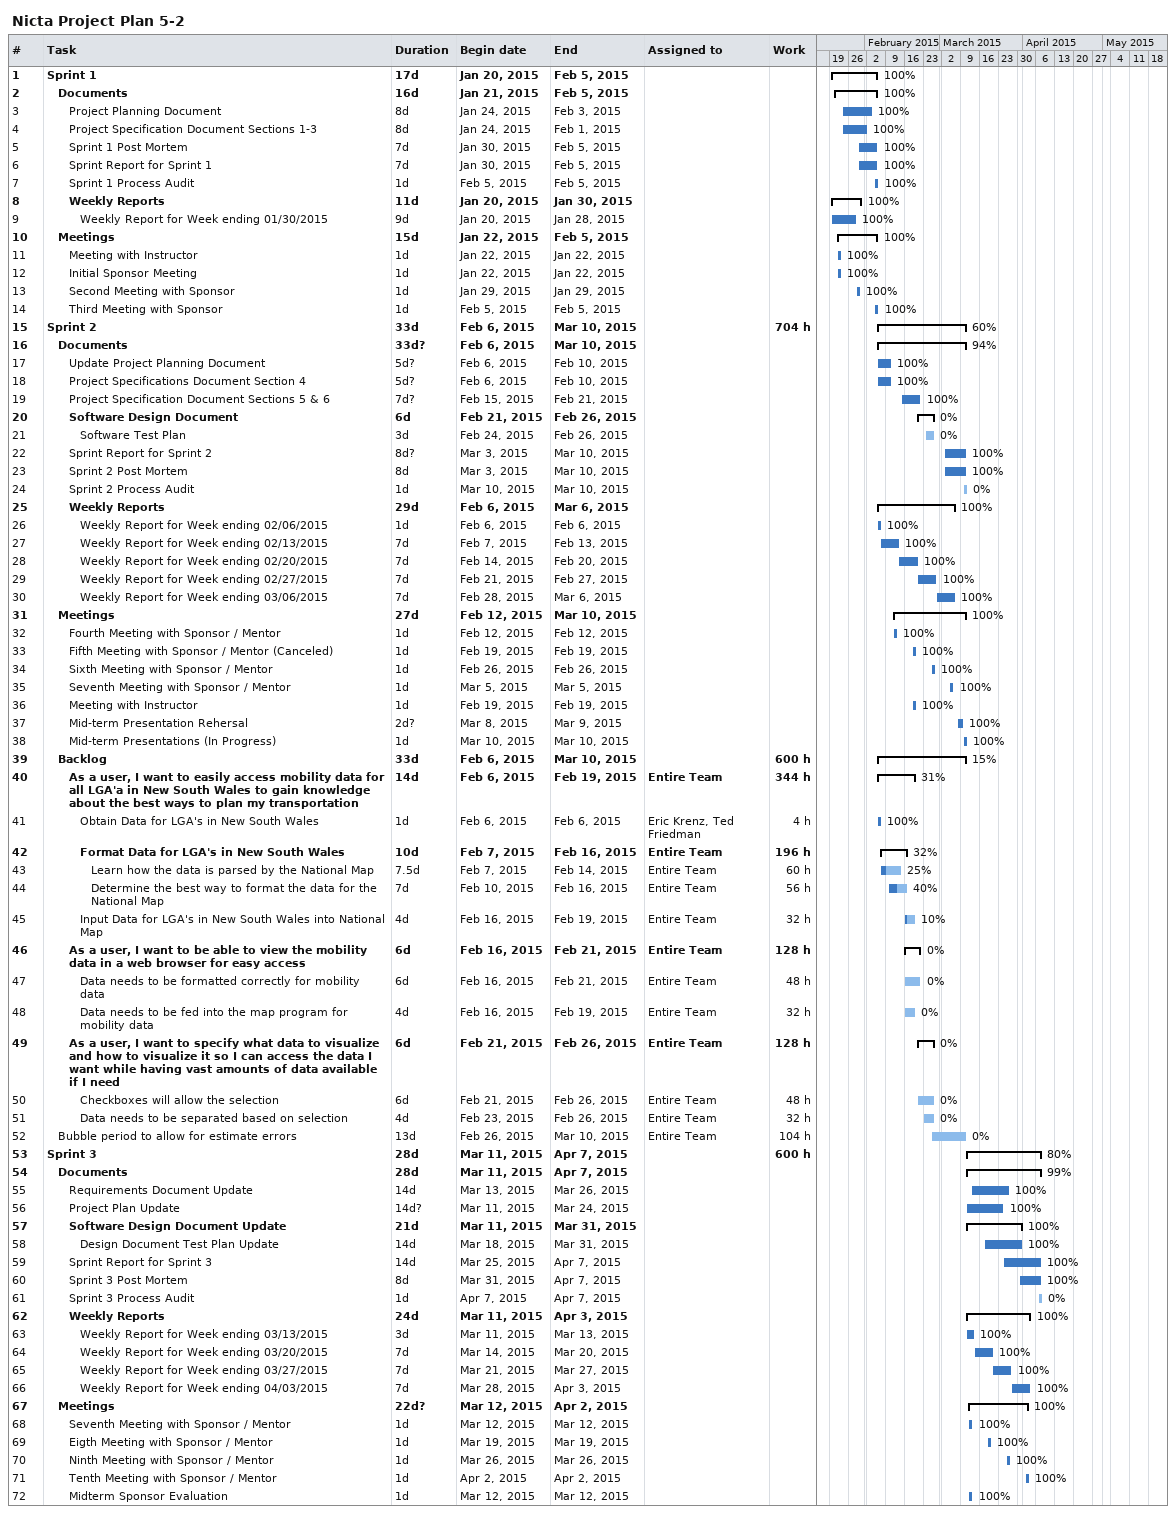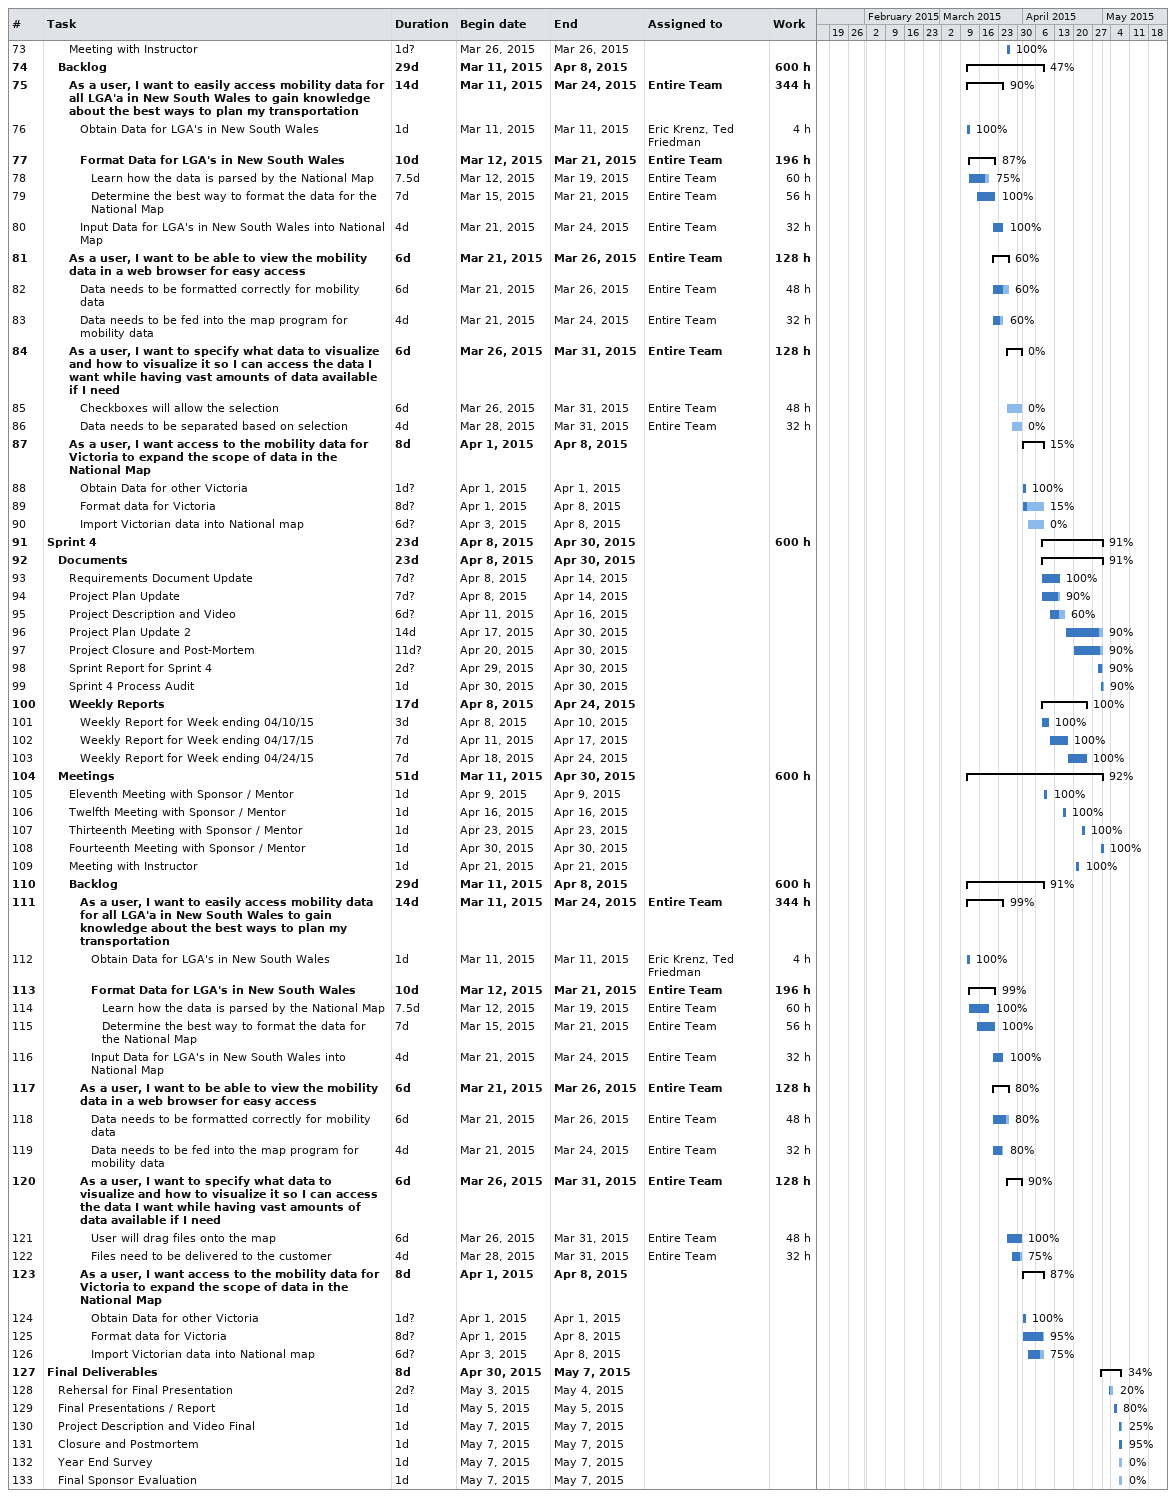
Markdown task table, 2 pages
Nicta Project Plan 5-2

| ID | Level | Task | Duration | Start | Finish | Resources | % complete | Work (h) |
|---|---|---|---|---|---|---|---|---|
| 1 | 1 | **Sprint 1** | 17d | 2015-01-20 | 2015-02-05 |  | 100 |  |
| 2 | 2 | **Documents** | 16d | 2015-01-21 | 2015-02-05 |  | 100 |  |
| 3 | 3 | Project Planning Document | 8d | 2015-01-24 | 2015-02-03 |  | 100 |  |
| 4 | 3 | Project Specification Document Sections 1-3 | 8d | 2015-01-24 | 2015-02-01 |  | 100 |  |
| 5 | 3 | Sprint 1 Post Mortem | 7d | 2015-01-30 | 2015-02-05 |  | 100 |  |
| 6 | 3 | Sprint Report for Sprint 1 | 7d | 2015-01-30 | 2015-02-05 |  | 100 |  |
| 7 | 3 | Sprint 1 Process Audit | 1d | 2015-02-05 | 2015-02-05 |  | 100 |  |
| 8 | 3 | **Weekly Reports** | 11d | 2015-01-20 | 2015-01-30 |  | 100 |  |
| 9 | 4 | Weekly Report for Week ending 01/30/2015 | 9d | 2015-01-20 | 2015-01-28 |  | 100 |  |
| 10 | 2 | **Meetings** | 15d | 2015-01-22 | 2015-02-05 |  | 100 |  |
| 11 | 3 | Meeting with Instructor | 1d | 2015-01-22 | 2015-01-22 |  | 100 |  |
| 12 | 3 | Initial Sponsor Meeting | 1d | 2015-01-22 | 2015-01-22 |  | 100 |  |
| 13 | 3 | Second Meeting with Sponsor | 1d | 2015-01-29 | 2015-01-29 |  | 100 |  |
| 14 | 3 | Third Meeting with Sponsor | 1d | 2015-02-05 | 2015-02-05 |  | 100 |  |
| 15 | 1 | **Sprint 2** | 33d | 2015-02-06 | 2015-03-10 |  | 60 | 704 |
| 16 | 2 | **Documents** | 33d? | 2015-02-06 | 2015-03-10 |  | 94 |  |
| 17 | 3 | Update Project Planning Document | 5d? | 2015-02-06 | 2015-02-10 |  | 100 |  |
| 18 | 3 | Project Specifications Document Section 4 | 5d? | 2015-02-06 | 2015-02-10 |  | 100 |  |
| 19 | 3 | Project Specification Document Sections 5 & 6 | 7d? | 2015-02-15 | 2015-02-21 |  | 100 |  |
| 20 | 3 | **Software Design Document** | 6d | 2015-02-21 | 2015-02-26 |  | 0 |  |
| 21 | 4 | Software Test Plan | 3d | 2015-02-24 | 2015-02-26 |  | 0 |  |
| 22 | 3 | Sprint Report for Sprint 2 | 8d? | 2015-03-03 | 2015-03-10 |  | 100 |  |
| 23 | 3 | Sprint 2 Post Mortem | 8d | 2015-03-03 | 2015-03-10 |  | 100 |  |
| 24 | 3 | Sprint 2 Process Audit | 1d | 2015-03-10 | 2015-03-10 |  | 0 |  |
| 25 | 3 | **Weekly Reports** | 29d | 2015-02-06 | 2015-03-06 |  | 100 |  |
| 26 | 4 | Weekly Report for Week ending 02/06/2015 | 1d | 2015-02-06 | 2015-02-06 |  | 100 |  |
| 27 | 4 | Weekly Report for Week ending 02/13/2015 | 7d | 2015-02-07 | 2015-02-13 |  | 100 |  |
| 28 | 4 | Weekly Report for Week ending 02/20/2015 | 7d | 2015-02-14 | 2015-02-20 |  | 100 |  |
| 29 | 4 | Weekly Report for Week ending 02/27/2015 | 7d | 2015-02-21 | 2015-02-27 |  | 100 |  |
| 30 | 4 | Weekly Report for Week ending 03/06/2015 | 7d | 2015-02-28 | 2015-03-06 |  | 100 |  |
| 31 | 2 | **Meetings** | 27d | 2015-02-12 | 2015-03-10 |  | 100 |  |
| 32 | 3 | Fourth Meeting with Sponsor / Mentor | 1d | 2015-02-12 | 2015-02-12 |  | 100 |  |
| 33 | 3 | Fifth Meeting with Sponsor / Mentor (Canceled) | 1d | 2015-02-19 | 2015-02-19 |  | 100 |  |
| 34 | 3 | Sixth Meeting with Sponsor / Mentor | 1d | 2015-02-26 | 2015-02-26 |  | 100 |  |
| 35 | 3 | Seventh Meeting with Sponsor / Mentor | 1d | 2015-03-05 | 2015-03-05 |  | 100 |  |
| 36 | 3 | Meeting with Instructor | 1d | 2015-02-19 | 2015-02-19 |  | 100 |  |
| 37 | 3 | Mid-term Presentation Rehersal | 2d? | 2015-03-08 | 2015-03-09 |  | 100 |  |
| 38 | 3 | Mid-term Presentations (In Progress) | 1d | 2015-03-10 | 2015-03-10 |  | 100 |  |
| 39 | 2 | **Backlog** | 33d | 2015-02-06 | 2015-03-10 |  | 15 | 600 |
| 40 | 3 | **As a user, I want to easily access mobility data for all LGA'a in New South Wales to gain knowledge about the best ways to plan my transportation** | 14d | 2015-02-06 | 2015-02-19 | Entire Team | 31 | 344 |
| 41 | 4 | Obtain Data for LGA's in New South Wales | 1d | 2015-02-06 | 2015-02-06 | Eric Krenz, Ted Friedman | 100 | 4 |
| 42 | 4 | **Format Data for LGA's in New South Wales** | 10d | 2015-02-07 | 2015-02-16 | Entire Team | 32 | 196 |
| 43 | 5 | Learn how the data is parsed by the National Map | 7.5d | 2015-02-07 | 2015-02-14 | Entire Team | 25 | 60 |
| 44 | 5 | Determine the best way to format the data for the National Map | 7d | 2015-02-10 | 2015-02-16 | Entire Team | 40 | 56 |
| 45 | 4 | Input Data for LGA's in New South Wales into National Map | 4d | 2015-02-16 | 2015-02-19 | Entire Team | 10 | 32 |
| 46 | 3 | **As a user, I want to be able to view the mobility data in a web browser for easy access** | 6d | 2015-02-16 | 2015-02-21 | Entire Team | 0 | 128 |
| 47 | 4 | Data needs to be formatted correctly for mobility data | 6d | 2015-02-16 | 2015-02-21 | Entire Team | 0 | 48 |
| 48 | 4 | Data needs to be fed into the map program for mobility data | 4d | 2015-02-16 | 2015-02-19 | Entire Team | 0 | 32 |
| 49 | 3 | **As a user, I want to specify what data to visualize and how to visualize it so I can access the data I want while having vast amounts of data available if I need** | 6d | 2015-02-21 | 2015-02-26 | Entire Team | 0 | 128 |
| 50 | 4 | Checkboxes will allow the selection | 6d | 2015-02-21 | 2015-02-26 | Entire Team | 0 | 48 |
| 51 | 4 | Data needs to be separated based on selection | 4d | 2015-02-23 | 2015-02-26 | Entire Team | 0 | 32 |
| 52 | 2 | Bubble period to allow for estimate errors | 13d | 2015-02-26 | 2015-03-10 | Entire Team | 0 | 104 |
| 53 | 1 | **Sprint 3** | 28d | 2015-03-11 | 2015-04-07 |  | 80 | 600 |
| 54 | 2 | **Documents** | 28d | 2015-03-11 | 2015-04-07 |  | 99 |  |
| 55 | 3 | Requirements Document Update | 14d | 2015-03-13 | 2015-03-26 |  | 100 |  |
| 56 | 3 | Project Plan Update | 14d? | 2015-03-11 | 2015-03-24 |  | 100 |  |
| 57 | 3 | **Software Design Document Update** | 21d | 2015-03-11 | 2015-03-31 |  | 100 |  |
| 58 | 4 | Design Document Test Plan Update | 14d | 2015-03-18 | 2015-03-31 |  | 100 |  |
| 59 | 3 | Sprint Report for Sprint 3 | 14d | 2015-03-25 | 2015-04-07 |  | 100 |  |
| 60 | 3 | Sprint 3 Post Mortem | 8d | 2015-03-31 | 2015-04-07 |  | 100 |  |
| 61 | 3 | Sprint 3 Process Audit | 1d | 2015-04-07 | 2015-04-07 |  | 0 |  |
| 62 | 3 | **Weekly Reports** | 24d | 2015-03-11 | 2015-04-03 |  | 100 |  |
| 63 | 4 | Weekly Report for Week ending 03/13/2015 | 3d | 2015-03-11 | 2015-03-13 |  | 100 |  |
| 64 | 4 | Weekly Report for Week ending 03/20/2015 | 7d | 2015-03-14 | 2015-03-20 |  | 100 |  |
| 65 | 4 | Weekly Report for Week ending 03/27/2015 | 7d | 2015-03-21 | 2015-03-27 |  | 100 |  |
| 66 | 4 | Weekly Report for Week ending 04/03/2015 | 7d | 2015-03-28 | 2015-04-03 |  | 100 |  |
| 67 | 2 | **Meetings** | 22d? | 2015-03-12 | 2015-04-02 |  | 100 |  |
| 68 | 3 | Seventh Meeting with Sponsor / Mentor | 1d | 2015-03-12 | 2015-03-12 |  | 100 |  |
| 69 | 3 | Eigth Meeting with Sponsor / Mentor | 1d | 2015-03-19 | 2015-03-19 |  | 100 |  |
| 70 | 3 | Ninth Meeting with Sponsor / Mentor | 1d | 2015-03-26 | 2015-03-26 |  | 100 |  |
| 71 | 3 | Tenth Meeting with Sponsor / Mentor | 1d | 2015-04-02 | 2015-04-02 |  | 100 |  |
| 72 | 3 | Midterm Sponsor Evaluation | 1d | 2015-03-12 | 2015-03-12 |  | 100 |  |
| 73 | 3 | Meeting with Instructor | 1d? | 2015-03-26 | 2015-03-26 |  | 100 |  |
| 74 | 2 | **Backlog** | 29d | 2015-03-11 | 2015-04-08 |  | 47 | 600 |
| 75 | 3 | **As a user, I want to easily access mobility data for all LGA'a in New South Wales to gain knowledge about the best ways to plan my transportation** | 14d | 2015-03-11 | 2015-03-24 | Entire Team | 90 | 344 |
| 76 | 4 | Obtain Data for LGA's in New South Wales | 1d | 2015-03-11 | 2015-03-11 | Eric Krenz, Ted Friedman | 100 | 4 |
| 77 | 4 | **Format Data for LGA's in New South Wales** | 10d | 2015-03-12 | 2015-03-21 | Entire Team | 87 | 196 |
| 78 | 5 | Learn how the data is parsed by the National Map | 7.5d | 2015-03-12 | 2015-03-19 | Entire Team | 75 | 60 |
| 79 | 5 | Determine the best way to format the data for the National Map | 7d | 2015-03-15 | 2015-03-21 | Entire Team | 100 | 56 |
| 80 | 4 | Input Data for LGA's in New South Wales into National Map | 4d | 2015-03-21 | 2015-03-24 | Entire Team | 100 | 32 |
| 81 | 3 | **As a user, I want to be able to view the mobility data in a web browser for easy access** | 6d | 2015-03-21 | 2015-03-26 | Entire Team | 60 | 128 |
| 82 | 4 | Data needs to be formatted correctly for mobility data | 6d | 2015-03-21 | 2015-03-26 | Entire Team | 60 | 48 |
| 83 | 4 | Data needs to be fed into the map program for mobility data | 4d | 2015-03-21 | 2015-03-24 | Entire Team | 60 | 32 |
| 84 | 3 | **As a user, I want to specify what data to visualize and how to visualize it so I can access the data I want while having vast amounts of data available if I need** | 6d | 2015-03-26 | 2015-03-31 | Entire Team | 0 | 128 |
| 85 | 4 | Checkboxes will allow the selection | 6d | 2015-03-26 | 2015-03-31 | Entire Team | 0 | 48 |
| 86 | 4 | Data needs to be separated based on selection | 4d | 2015-03-28 | 2015-03-31 | Entire Team | 0 | 32 |
| 87 | 3 | **As a user, I want access to the mobility data for Victoria to expand the scope of data in the National Map** | 8d | 2015-04-01 | 2015-04-08 |  | 15 |  |
| 88 | 4 | Obtain Data for other Victoria | 1d? | 2015-04-01 | 2015-04-01 |  | 100 |  |
| 89 | 4 | Format data for Victoria | 8d? | 2015-04-01 | 2015-04-08 |  | 15 |  |
| 90 | 4 | Import Victorian data into National map | 6d? | 2015-04-03 | 2015-04-08 |  | 0 |  |
| 91 | 1 | **Sprint 4** | 23d | 2015-04-08 | 2015-04-30 |  | 91 | 600 |
| 92 | 2 | **Documents** | 23d | 2015-04-08 | 2015-04-30 |  | 91 |  |
| 93 | 3 | Requirements Document Update | 7d? | 2015-04-08 | 2015-04-14 |  | 100 |  |
| 94 | 3 | Project Plan Update | 7d? | 2015-04-08 | 2015-04-14 |  | 90 |  |
| 95 | 3 | Project Description and Video | 6d? | 2015-04-11 | 2015-04-16 |  | 60 |  |
| 96 | 3 | Project Plan Update 2 | 14d | 2015-04-17 | 2015-04-30 |  | 90 |  |
| 97 | 3 | Project Closure and Post-Mortem | 11d? | 2015-04-20 | 2015-04-30 |  | 90 |  |
| 98 | 3 | Sprint Report for Sprint 4 | 2d? | 2015-04-29 | 2015-04-30 |  | 90 |  |
| 99 | 3 | Sprint 4 Process Audit | 1d | 2015-04-30 | 2015-04-30 |  | 90 |  |
| 100 | 3 | **Weekly Reports** | 17d | 2015-04-08 | 2015-04-24 |  | 100 |  |
| 101 | 4 | Weekly Report for Week ending 04/10/15 | 3d | 2015-04-08 | 2015-04-10 |  | 100 |  |
| 102 | 4 | Weekly Report for Week ending 04/17/15 | 7d | 2015-04-11 | 2015-04-17 |  | 100 |  |
| 103 | 4 | Weekly Report for Week ending 04/24/15 | 7d | 2015-04-18 | 2015-04-24 |  | 100 |  |
| 104 | 2 | **Meetings** | 51d | 2015-03-11 | 2015-04-30 |  | 92 | 600 |
| 105 | 3 | Eleventh Meeting with Sponsor / Mentor | 1d | 2015-04-09 | 2015-04-09 |  | 100 |  |
| 106 | 3 | Twelfth Meeting with Sponsor / Mentor | 1d | 2015-04-16 | 2015-04-16 |  | 100 |  |
| 107 | 3 | Thirteenth Meeting with Sponsor / Mentor | 1d | 2015-04-23 | 2015-04-23 |  | 100 |  |
| 108 | 3 | Fourteenth Meeting with Sponsor / Mentor | 1d | 2015-04-30 | 2015-04-30 |  | 100 |  |
| 109 | 3 | Meeting with Instructor | 1d | 2015-04-21 | 2015-04-21 |  | 100 |  |
| 110 | 3 | **Backlog** | 29d | 2015-03-11 | 2015-04-08 |  | 91 | 600 |
| 111 | 4 | **As a user, I want to easily access mobility data for all LGA'a in New South Wales to gain knowledge about the best ways to plan my transportation** | 14d | 2015-03-11 | 2015-03-24 | Entire Team | 99 | 344 |
| 112 | 5 | Obtain Data for LGA's in New South Wales | 1d | 2015-03-11 | 2015-03-11 | Eric Krenz, Ted Friedman | 100 | 4 |
| 113 | 5 | **Format Data for LGA's in New South Wales** | 10d | 2015-03-12 | 2015-03-21 | Entire Team | 99 | 196 |
| 114 | 6 | Learn how the data is parsed by the National Map | 7.5d | 2015-03-12 | 2015-03-19 | Entire Team | 100 | 60 |
| 115 | 6 | Determine the best way to format the data for the National Map | 7d | 2015-03-15 | 2015-03-21 | Entire Team | 100 | 56 |
| 116 | 5 | Input Data for LGA's in New South Wales into National Map | 4d | 2015-03-21 | 2015-03-24 | Entire Team | 100 | 32 |
| 117 | 4 | **As a user, I want to be able to view the mobility data in a web browser for easy access** | 6d | 2015-03-21 | 2015-03-26 | Entire Team | 80 | 128 |
| 118 | 5 | Data needs to be formatted correctly for mobility data | 6d | 2015-03-21 | 2015-03-26 | Entire Team | 80 | 48 |
| 119 | 5 | Data needs to be fed into the map program for mobility data | 4d | 2015-03-21 | 2015-03-24 | Entire Team | 80 | 32 |
| 120 | 4 | **As a user, I want to specify what data to visualize and how to visualize it so I can access the data I want while having vast amounts of data available if I need** | 6d | 2015-03-26 | 2015-03-31 | Entire Team | 90 | 128 |
| 121 | 5 | User will drag files onto the map | 6d | 2015-03-26 | 2015-03-31 | Entire Team | 100 | 48 |
| 122 | 5 | Files need to be delivered to the customer | 4d | 2015-03-28 | 2015-03-31 | Entire Team | 75 | 32 |
| 123 | 4 | **As a user, I want access to the mobility data for Victoria to expand the scope of data in the National Map** | 8d | 2015-04-01 | 2015-04-08 |  | 87 |  |
| 124 | 5 | Obtain Data for other Victoria | 1d? | 2015-04-01 | 2015-04-01 |  | 100 |  |
| 125 | 5 | Format data for Victoria | 8d? | 2015-04-01 | 2015-04-08 |  | 95 |  |
| 126 | 5 | Import Victorian data into National map | 6d? | 2015-04-03 | 2015-04-08 |  | 75 |  |
| 127 | 1 | **Final Deliverables** | 8d | 2015-04-30 | 2015-05-07 |  | 34 |  |
| 128 | 2 | Rehersal for Final Presentation | 2d? | 2015-05-03 | 2015-05-04 |  | 20 |  |
| 129 | 2 | Final Presentations / Report | 1d | 2015-05-05 | 2015-05-05 |  | 80 |  |
| 130 | 2 | Project Description and Video Final | 1d | 2015-05-07 | 2015-05-07 |  | 25 |  |
| 131 | 2 | Closure and Postmortem | 1d | 2015-05-07 | 2015-05-07 |  | 95 |  |
| 132 | 2 | Year End Survey | 1d | 2015-05-07 | 2015-05-07 |  | 0 |  |
| 133 | 2 | Final Sponsor Evaluation | 1d | 2015-05-07 | 2015-05-07 |  | 0 |  |
